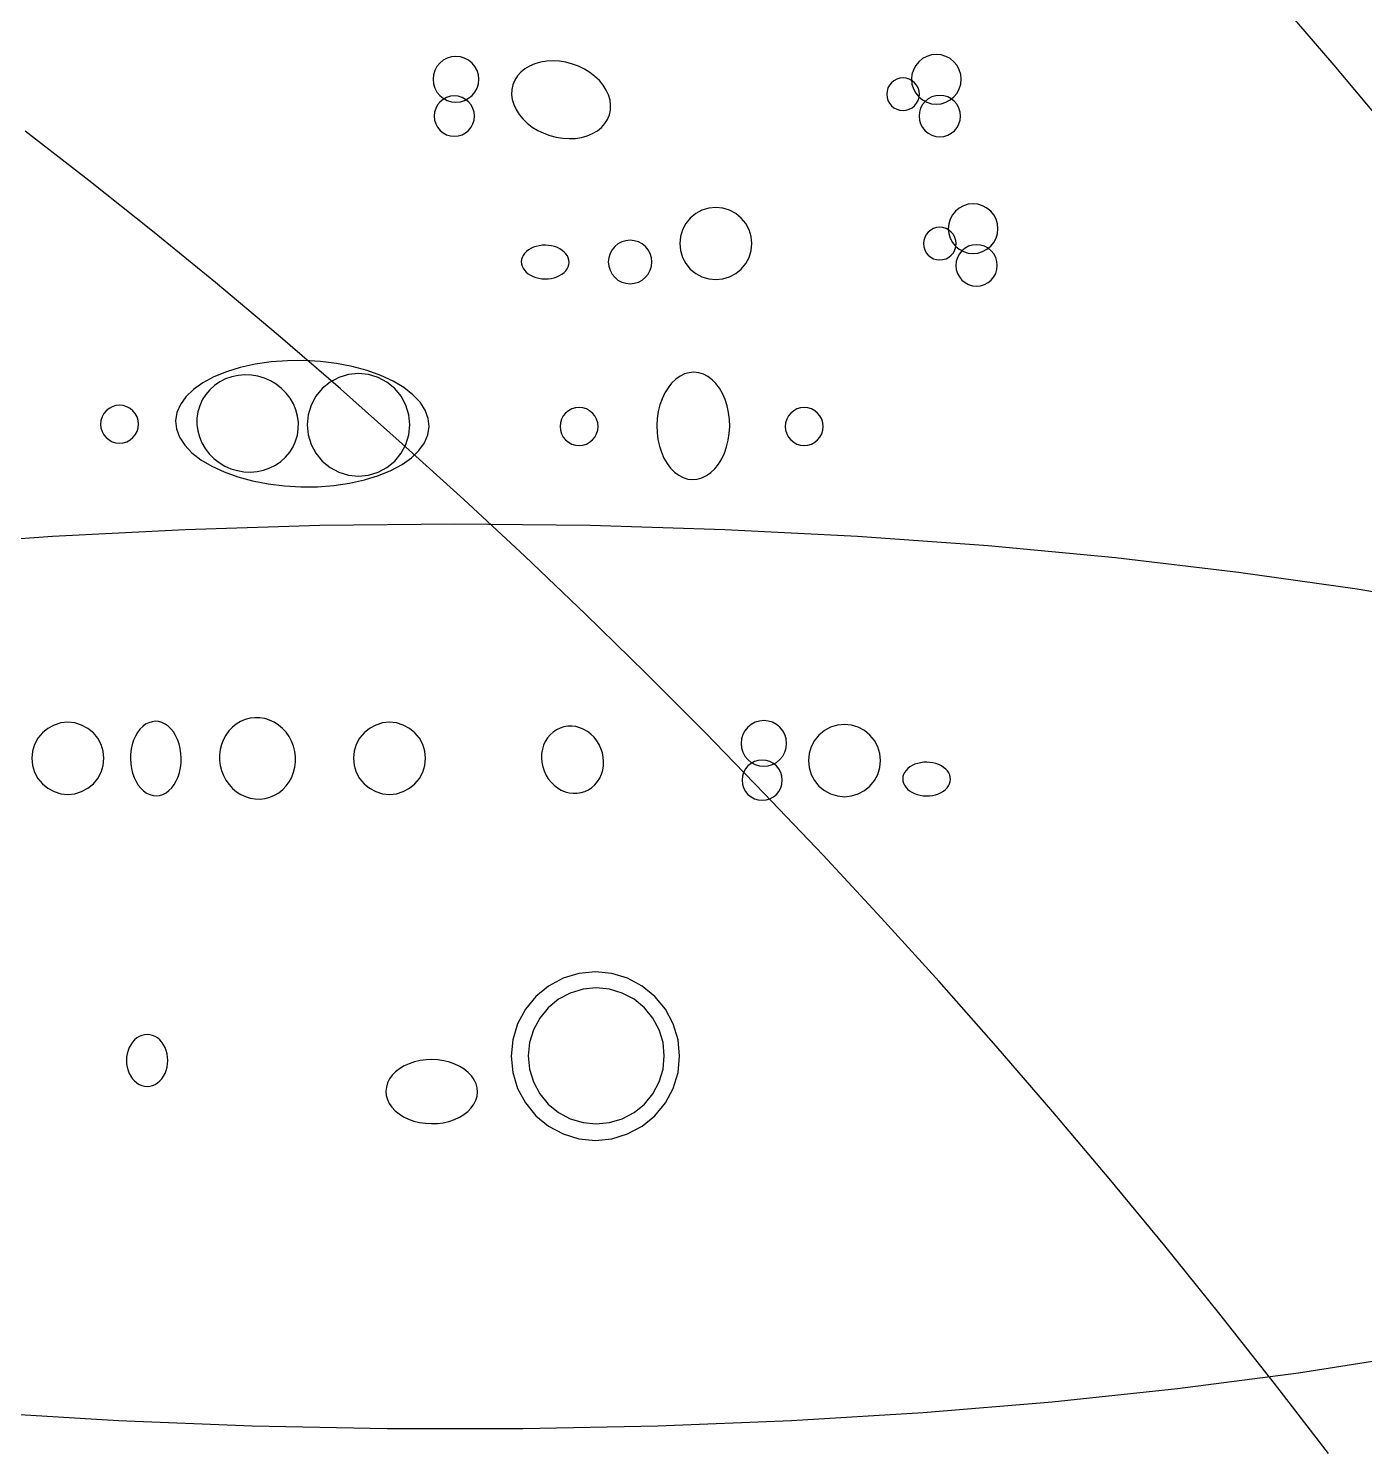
# Model space of a CAD drawing. Extents: x -1 to 217, y -22 to 302.
# Drawn here: x 149.13 to 173.75, y 238.66 to 264.84 of the extents above; entities that cross this region are included whole.
import ezdxf

# ---------------------------------------------------------------- set-up
doc = ezdxf.new("R2010")
doc.units = 0

msp = doc.modelspace()

# ---------------------------------------------------------------- linework, layer by layer
at = {"layer": 'CIRCLES'}
for p, q in [((156.713, 264.203), (156.661, 264.14)), ((156.777, 264.256), (156.713, 264.203)), ((156.85, 264.294), (156.777, 264.256)), ((156.929, 264.318), (156.85, 264.294)), ((157.011, 264.326), (156.929, 264.318)), ((157.093, 264.318), (157.011, 264.326)), ((157.171, 264.294), (157.093, 264.318)), ((157.244, 264.256), (157.171, 264.294)), ((157.308, 264.203), (157.244, 264.256)), ((157.36, 264.14), (157.308, 264.203)), ((165.538, 264.23), (165.481, 264.16)), ((165.608, 264.287), (165.538, 264.23)), ((165.687, 264.329), (165.608, 264.287)), ((165.773, 264.355), (165.687, 264.329)), ((165.862, 264.364), (165.773, 264.355)), ((165.951, 264.355), (165.862, 264.364)), ((166.037, 264.329), (165.951, 264.355)), ((166.116, 264.287), (166.037, 264.329)), ((166.186, 264.23), (166.116, 264.287)), ((166.243, 264.16), (166.186, 264.23)), ((156.598, 263.988), (156.59, 263.906)), ((156.622, 264.067), (156.598, 263.988)), ((156.661, 264.14), (156.622, 264.067)), ((157.399, 264.067), (157.36, 264.14)), ((157.423, 263.988), (157.399, 264.067)), ((157.431, 263.906), (157.423, 263.988)), ((165.189, 263.926), (165.133, 263.909)), ((165.248, 263.932), (165.189, 263.926)), ((165.307, 263.926), (165.248, 263.932)), ((165.363, 263.909), (165.307, 263.926)), ((165.413, 263.995), (165.404, 263.906)), ((165.439, 264.081), (165.413, 263.995)), ((165.481, 264.16), (165.439, 264.081)), ((166.285, 264.081), (166.243, 264.16)), ((166.311, 263.995), (166.285, 264.081)), ((166.32, 263.906), (166.311, 263.995)), ((156.59, 263.906), (156.598, 263.824)), ((156.598, 263.824), (156.622, 263.745)), ((156.622, 263.745), (156.661, 263.672)), ((156.661, 263.672), (156.713, 263.609)), ((157.308, 263.609), (157.36, 263.672)), ((157.36, 263.672), (157.399, 263.745)), ((157.399, 263.745), (157.423, 263.824)), ((157.423, 263.824), (157.431, 263.906)), ((164.953, 263.69), (164.947, 263.631)), ((164.97, 263.746), (164.953, 263.69)), ((164.998, 263.798), (164.97, 263.746)), ((165.035, 263.844), (164.998, 263.798)), ((165.081, 263.881), (165.035, 263.844)), ((165.133, 263.909), (165.081, 263.881)), ((165.415, 263.881), (165.363, 263.909)), ((165.404, 263.906), (165.413, 263.817)), ((165.413, 263.817), (165.439, 263.731)), ((165.461, 263.844), (165.415, 263.881)), ((165.439, 263.731), (165.481, 263.652)), ((165.498, 263.798), (165.461, 263.844)), ((165.526, 263.746), (165.498, 263.798)), ((165.543, 263.69), (165.526, 263.746)), ((165.549, 263.631), (165.543, 263.69)), ((166.243, 263.652), (166.285, 263.731)), ((166.285, 263.731), (166.311, 263.817)), ((166.311, 263.817), (166.32, 263.906)), ((156.672, 263.435), (156.638, 263.371)), ((156.718, 263.491), (156.672, 263.435)), ((156.713, 263.609), (156.777, 263.556)), ((156.774, 263.537), (156.718, 263.491)), ((156.838, 263.572), (156.774, 263.537)), ((156.777, 263.556), (156.85, 263.518)), ((156.908, 263.593), (156.838, 263.572)), ((156.85, 263.518), (156.929, 263.494)), ((156.98, 263.6), (156.908, 263.593)), ((156.929, 263.494), (157.011, 263.486)), ((157.053, 263.593), (156.98, 263.6)), ((157.011, 263.486), (157.093, 263.494)), ((157.122, 263.572), (157.053, 263.593)), ((157.093, 263.494), (157.171, 263.518)), ((157.187, 263.537), (157.122, 263.572)), ((157.171, 263.518), (157.244, 263.556)), ((157.243, 263.491), (157.187, 263.537)), ((157.289, 263.435), (157.243, 263.491)), ((157.244, 263.556), (157.308, 263.609)), ((157.323, 263.371), (157.289, 263.435)), ((164.947, 263.631), (164.953, 263.572)), ((164.953, 263.572), (164.97, 263.516)), ((164.97, 263.516), (164.998, 263.464)), ((164.998, 263.464), (165.035, 263.418)), ((165.035, 263.418), (165.081, 263.381)), ((165.415, 263.381), (165.461, 263.418)), ((165.461, 263.418), (165.498, 263.464)), ((165.481, 263.652), (165.538, 263.582)), ((165.498, 263.464), (165.526, 263.516)), ((165.526, 263.516), (165.543, 263.572)), ((165.538, 263.582), (165.608, 263.525)), ((165.543, 263.572), (165.549, 263.631)), ((165.608, 263.441), (165.573, 263.375)), ((165.608, 263.525), (165.687, 263.483)), ((165.656, 263.498), (165.608, 263.441)), ((165.713, 263.546), (165.656, 263.498)), ((165.687, 263.483), (165.773, 263.457)), ((165.779, 263.581), (165.713, 263.546)), ((165.773, 263.457), (165.862, 263.448)), ((165.851, 263.603), (165.779, 263.581)), ((165.925, 263.61), (165.851, 263.603)), ((165.862, 263.448), (165.951, 263.457)), ((166, 263.603), (165.925, 263.61)), ((165.951, 263.457), (166.037, 263.483)), ((166.072, 263.581), (166, 263.603)), ((166.037, 263.483), (166.116, 263.525)), ((166.138, 263.546), (166.072, 263.581)), ((166.116, 263.525), (166.186, 263.582)), ((166.195, 263.498), (166.138, 263.546)), ((166.186, 263.582), (166.243, 263.652)), ((166.243, 263.441), (166.195, 263.498)), ((166.278, 263.375), (166.243, 263.441)), ((156.617, 263.301), (156.609, 263.229)), ((156.609, 263.229), (156.617, 263.156)), ((156.638, 263.371), (156.617, 263.301)), ((156.617, 263.156), (156.638, 263.087)), ((157.344, 263.301), (157.323, 263.371)), ((157.323, 263.087), (157.344, 263.156)), ((157.352, 263.229), (157.344, 263.301)), ((157.344, 263.156), (157.352, 263.229)), ((165.081, 263.381), (165.133, 263.353)), ((165.133, 263.353), (165.189, 263.336)), ((165.189, 263.336), (165.248, 263.33)), ((165.248, 263.33), (165.307, 263.336)), ((165.307, 263.336), (165.363, 263.353)), ((165.363, 263.353), (165.415, 263.381)), ((165.551, 263.303), (165.544, 263.229)), ((165.544, 263.229), (165.551, 263.154)), ((165.573, 263.375), (165.551, 263.303)), ((165.551, 263.154), (165.573, 263.083)), ((166.3, 263.303), (166.278, 263.375)), ((166.278, 263.083), (166.3, 263.154)), ((166.307, 263.229), (166.3, 263.303)), ((166.3, 263.154), (166.307, 263.229)), ((156.638, 263.087), (156.672, 263.023)), ((156.672, 263.023), (156.718, 262.966)), ((156.718, 262.966), (156.774, 262.92)), ((156.774, 262.92), (156.838, 262.886)), ((156.838, 262.886), (156.908, 262.865)), ((157.053, 262.865), (157.122, 262.886)), ((157.122, 262.886), (157.187, 262.92)), ((157.187, 262.92), (157.243, 262.966)), ((157.243, 262.966), (157.289, 263.023)), ((157.289, 263.023), (157.323, 263.087)), ((165.573, 263.083), (165.608, 263.017)), ((165.608, 263.017), (165.656, 262.959)), ((165.656, 262.959), (165.713, 262.911)), ((165.713, 262.911), (165.779, 262.876)), ((165.779, 262.876), (165.851, 262.854)), ((166, 262.854), (166.072, 262.876)), ((166.072, 262.876), (166.138, 262.911)), ((166.138, 262.911), (166.195, 262.959)), ((166.195, 262.959), (166.243, 263.017)), ((166.243, 263.017), (166.278, 263.083)), ((156.908, 262.865), (156.98, 262.858)), ((156.98, 262.858), (157.053, 262.865)), ((165.851, 262.854), (165.925, 262.847)), ((165.925, 262.847), (166, 262.854)), ((166.364, 261.577), (166.285, 261.535)), ((166.45, 261.603), (166.364, 261.577)), ((166.539, 261.612), (166.45, 261.603)), ((166.629, 261.603), (166.539, 261.612)), ((166.715, 261.577), (166.629, 261.603)), ((166.794, 261.535), (166.715, 261.577)), ((161.328, 261.349), (161.246, 261.248)), ((161.429, 261.432), (161.328, 261.349)), ((161.544, 261.493), (161.429, 261.432)), ((161.668, 261.531), (161.544, 261.493)), ((161.798, 261.543), (161.668, 261.531)), ((161.928, 261.531), (161.798, 261.543)), ((162.052, 261.493), (161.928, 261.531)), ((162.167, 261.432), (162.052, 261.493)), ((162.268, 261.349), (162.167, 261.432)), ((162.35, 261.248), (162.268, 261.349)), ((166.116, 261.33), (166.09, 261.244)), ((166.159, 261.409), (166.116, 261.33)), ((166.216, 261.478), (166.159, 261.409)), ((166.285, 261.535), (166.216, 261.478)), ((166.863, 261.478), (166.794, 261.535)), ((166.92, 261.409), (166.863, 261.478)), ((166.962, 261.33), (166.92, 261.409)), ((166.988, 261.244), (166.962, 261.33)), ((161.184, 261.133), (161.146, 261.009)), ((161.246, 261.248), (161.184, 261.133)), ((162.412, 261.133), (162.35, 261.248)), ((162.45, 261.009), (162.412, 261.133)), ((165.675, 261.046), (165.648, 260.994)), ((165.713, 261.092), (165.675, 261.046)), ((165.758, 261.129), (165.713, 261.092)), ((165.81, 261.157), (165.758, 261.129)), ((165.867, 261.174), (165.81, 261.157)), ((165.925, 261.18), (165.867, 261.174)), ((165.984, 261.174), (165.925, 261.18)), ((166.041, 261.157), (165.984, 261.174)), ((166.093, 261.129), (166.041, 261.157)), ((166.09, 261.244), (166.081, 261.154)), ((166.081, 261.154), (166.09, 261.065)), ((166.09, 261.065), (166.116, 260.979)), ((166.138, 261.092), (166.093, 261.129)), ((166.176, 261.046), (166.138, 261.092)), ((166.203, 260.994), (166.176, 261.046)), ((166.962, 260.979), (166.988, 261.065)), ((166.997, 261.154), (166.988, 261.244)), ((166.988, 261.065), (166.997, 261.154)), ((159.935, 260.823), (159.886, 260.763)), ((159.996, 260.873), (159.935, 260.823)), ((160.065, 260.91), (159.996, 260.873)), ((160.14, 260.933), (160.065, 260.91)), ((160.218, 260.941), (160.14, 260.933)), ((160.297, 260.933), (160.218, 260.941)), ((160.372, 260.91), (160.297, 260.933)), ((160.441, 260.873), (160.372, 260.91)), ((160.501, 260.823), (160.441, 260.873)), ((160.551, 260.763), (160.501, 260.823)), ((161.146, 261.009), (161.134, 260.879)), ((161.134, 260.879), (161.146, 260.75)), ((162.462, 260.879), (162.45, 261.009)), ((162.45, 260.75), (162.462, 260.879)), ((165.63, 260.938), (165.625, 260.879)), ((165.625, 260.879), (165.63, 260.82)), ((165.648, 260.994), (165.63, 260.938)), ((165.63, 260.82), (165.648, 260.764)), ((166.116, 260.979), (166.159, 260.9)), ((166.159, 260.9), (166.216, 260.831)), ((166.221, 260.938), (166.203, 260.994)), ((166.203, 260.764), (166.221, 260.82)), ((166.216, 260.831), (166.285, 260.774)), ((166.226, 260.879), (166.221, 260.938)), ((166.221, 260.82), (166.226, 260.879)), ((166.285, 260.774), (166.364, 260.731)), ((166.391, 260.794), (166.333, 260.747)), ((166.457, 260.83), (166.391, 260.794)), ((166.528, 260.851), (166.457, 260.83)), ((166.603, 260.859), (166.528, 260.851)), ((166.677, 260.851), (166.603, 260.859)), ((166.749, 260.83), (166.677, 260.851)), ((166.715, 260.731), (166.794, 260.774)), ((166.815, 260.794), (166.749, 260.83)), ((166.794, 260.774), (166.863, 260.831)), ((166.873, 260.747), (166.815, 260.794)), ((166.863, 260.831), (166.92, 260.9)), ((166.92, 260.9), (166.962, 260.979)), ((159.826, 260.619), (159.818, 260.541)), ((159.818, 260.541), (159.826, 260.462)), ((159.849, 260.694), (159.826, 260.619)), ((159.886, 260.763), (159.849, 260.694)), ((160.588, 260.694), (160.551, 260.763)), ((160.611, 260.619), (160.588, 260.694)), ((160.619, 260.541), (160.611, 260.619)), ((160.611, 260.462), (160.619, 260.541)), ((161.146, 260.75), (161.184, 260.625)), ((161.184, 260.625), (161.246, 260.51)), ((162.35, 260.51), (162.412, 260.625)), ((162.412, 260.625), (162.45, 260.75)), ((165.648, 260.764), (165.675, 260.712)), ((165.675, 260.712), (165.713, 260.666)), ((165.713, 260.666), (165.758, 260.629)), ((165.758, 260.629), (165.81, 260.601)), ((165.81, 260.601), (165.867, 260.584)), ((165.867, 260.584), (165.925, 260.578)), ((165.925, 260.578), (165.984, 260.584)), ((165.984, 260.584), (166.041, 260.601)), ((166.041, 260.601), (166.093, 260.629)), ((166.093, 260.629), (166.138, 260.666)), ((166.138, 260.666), (166.176, 260.712)), ((166.176, 260.712), (166.203, 260.764)), ((166.229, 260.551), (166.221, 260.477)), ((166.25, 260.623), (166.229, 260.551)), ((166.286, 260.689), (166.25, 260.623)), ((166.333, 260.747), (166.286, 260.689)), ((166.364, 260.731), (166.45, 260.705)), ((166.45, 260.705), (166.539, 260.696)), ((166.539, 260.696), (166.629, 260.705)), ((166.629, 260.705), (166.715, 260.731)), ((166.92, 260.689), (166.873, 260.747)), ((166.955, 260.623), (166.92, 260.689)), ((166.977, 260.551), (166.955, 260.623)), ((166.984, 260.477), (166.977, 260.551)), ((159.826, 260.462), (159.849, 260.387)), ((159.849, 260.387), (159.886, 260.318)), ((159.886, 260.318), (159.935, 260.258)), ((159.935, 260.258), (159.996, 260.208)), ((160.441, 260.208), (160.501, 260.258)), ((160.501, 260.258), (160.551, 260.318)), ((160.551, 260.318), (160.588, 260.387)), ((160.588, 260.387), (160.611, 260.462)), ((161.246, 260.51), (161.328, 260.409)), ((161.328, 260.409), (161.429, 260.327)), ((161.429, 260.327), (161.544, 260.265)), ((161.544, 260.265), (161.668, 260.228)), ((161.928, 260.228), (162.052, 260.265)), ((162.052, 260.265), (162.167, 260.327)), ((162.167, 260.327), (162.268, 260.409)), ((162.268, 260.409), (162.35, 260.51)), ((166.221, 260.477), (166.229, 260.403)), ((166.229, 260.403), (166.25, 260.331)), ((166.25, 260.331), (166.286, 260.265)), ((166.286, 260.265), (166.333, 260.207)), ((166.873, 260.207), (166.92, 260.265)), ((166.92, 260.265), (166.955, 260.331)), ((166.955, 260.331), (166.977, 260.403)), ((166.977, 260.403), (166.984, 260.477)), ((159.996, 260.208), (160.065, 260.171)), ((160.065, 260.171), (160.14, 260.148)), ((160.14, 260.148), (160.218, 260.14)), ((160.218, 260.14), (160.297, 260.148)), ((160.297, 260.148), (160.372, 260.171)), ((160.372, 260.171), (160.441, 260.208)), ((161.668, 260.228), (161.798, 260.215)), ((161.798, 260.215), (161.928, 260.228)), ((166.333, 260.207), (166.391, 260.16)), ((166.391, 260.16), (166.457, 260.124)), ((166.457, 260.124), (166.528, 260.103)), ((166.528, 260.103), (166.603, 260.095)), ((166.603, 260.095), (166.677, 260.103)), ((166.677, 260.103), (166.749, 260.124)), ((166.749, 260.124), (166.815, 260.16)), ((166.815, 260.16), (166.873, 260.207)), ((155.031, 258.468), (154.853, 258.414)), ((155.215, 258.486), (155.031, 258.468)), ((155.4, 258.468), (155.215, 258.486)), ((155.577, 258.414), (155.4, 258.468)), ((154.547, 258.209), (154.429, 258.066)), ((154.69, 258.327), (154.547, 258.209)), ((154.853, 258.414), (154.69, 258.327)), ((155.74, 258.327), (155.577, 258.414)), ((155.884, 258.209), (155.74, 258.327)), ((156.001, 258.066), (155.884, 258.209)), ((150.744, 257.895), (150.679, 257.875)), ((150.812, 257.902), (150.744, 257.895)), ((150.881, 257.895), (150.812, 257.902)), ((150.946, 257.875), (150.881, 257.895)), ((154.342, 257.902), (154.288, 257.725)), ((154.429, 258.066), (154.342, 257.902)), ((156.088, 257.902), (156.001, 258.066)), ((156.142, 257.725), (156.088, 257.902)), ((150.49, 257.686), (150.47, 257.621)), ((150.522, 257.747), (150.49, 257.686)), ((150.565, 257.799), (150.522, 257.747)), ((150.618, 257.843), (150.565, 257.799)), ((150.679, 257.875), (150.618, 257.843)), ((151.007, 257.843), (150.946, 257.875)), ((151.06, 257.799), (151.007, 257.843)), ((151.103, 257.747), (151.06, 257.799)), ((151.135, 257.686), (151.103, 257.747)), ((151.155, 257.621), (151.135, 257.686)), ((154.288, 257.725), (154.27, 257.541)), ((156.16, 257.541), (156.142, 257.725)), ((158.956, 257.644), (158.937, 257.578)), ((158.989, 257.704), (158.956, 257.644)), ((159.032, 257.757), (158.989, 257.704)), ((159.085, 257.801), (159.032, 257.757)), ((159.145, 257.833), (159.085, 257.801)), ((159.211, 257.853), (159.145, 257.833)), ((159.279, 257.859), (159.211, 257.853)), ((159.347, 257.853), (159.279, 257.859)), ((159.413, 257.833), (159.347, 257.853)), ((159.473, 257.801), (159.413, 257.833)), ((159.526, 257.757), (159.473, 257.801)), ((159.57, 257.704), (159.526, 257.757)), ((159.602, 257.644), (159.57, 257.704)), ((159.622, 257.578), (159.602, 257.644)), ((163.105, 257.644), (163.085, 257.578)), ((163.137, 257.704), (163.105, 257.644)), ((163.181, 257.757), (163.137, 257.704)), ((163.234, 257.801), (163.181, 257.757)), ((163.294, 257.833), (163.234, 257.801)), ((163.36, 257.853), (163.294, 257.833)), ((163.428, 257.859), (163.36, 257.853)), ((163.496, 257.853), (163.428, 257.859)), ((163.562, 257.833), (163.496, 257.853)), ((163.622, 257.801), (163.562, 257.833)), ((163.675, 257.757), (163.622, 257.801)), ((163.718, 257.704), (163.675, 257.757)), ((163.751, 257.644), (163.718, 257.704)), ((163.77, 257.578), (163.751, 257.644)), ((150.47, 257.621), (150.463, 257.552)), ((150.463, 257.552), (150.47, 257.484)), ((150.47, 257.484), (150.49, 257.419)), ((150.49, 257.419), (150.522, 257.358)), ((151.103, 257.358), (151.135, 257.419)), ((151.135, 257.419), (151.155, 257.484)), ((151.162, 257.552), (151.155, 257.621)), ((151.155, 257.484), (151.162, 257.552)), ((154.27, 257.541), (154.288, 257.356)), ((156.142, 257.356), (156.16, 257.541)), ((158.937, 257.578), (158.93, 257.51)), ((158.93, 257.51), (158.937, 257.442)), ((158.937, 257.442), (158.956, 257.376)), ((158.956, 257.376), (158.989, 257.316)), ((159.57, 257.316), (159.602, 257.376)), ((159.602, 257.376), (159.622, 257.442)), ((159.628, 257.51), (159.622, 257.578)), ((159.622, 257.442), (159.628, 257.51)), ((163.085, 257.578), (163.079, 257.51)), ((163.079, 257.51), (163.085, 257.442)), ((163.085, 257.442), (163.105, 257.376)), ((163.105, 257.376), (163.137, 257.316)), ((163.718, 257.316), (163.751, 257.376)), ((163.751, 257.376), (163.77, 257.442)), ((163.777, 257.51), (163.77, 257.578)), ((163.77, 257.442), (163.777, 257.51)), ((150.522, 257.358), (150.565, 257.305)), ((150.565, 257.305), (150.618, 257.262)), ((150.618, 257.262), (150.679, 257.23)), ((150.679, 257.23), (150.744, 257.21)), ((150.744, 257.21), (150.812, 257.203)), ((150.812, 257.203), (150.881, 257.21)), ((150.881, 257.21), (150.946, 257.23)), ((150.946, 257.23), (151.007, 257.262)), ((151.007, 257.262), (151.06, 257.305)), ((151.06, 257.305), (151.103, 257.358)), ((154.288, 257.356), (154.342, 257.179)), ((154.342, 257.179), (154.429, 257.016)), ((156.001, 257.016), (156.088, 257.179)), ((156.088, 257.179), (156.142, 257.356)), ((158.989, 257.316), (159.032, 257.263)), ((159.032, 257.263), (159.085, 257.22)), ((159.085, 257.22), (159.145, 257.187)), ((159.145, 257.187), (159.211, 257.168)), ((159.211, 257.168), (159.279, 257.161)), ((159.279, 257.161), (159.347, 257.168)), ((159.347, 257.168), (159.413, 257.187)), ((159.413, 257.187), (159.473, 257.22)), ((159.473, 257.22), (159.526, 257.263)), ((159.526, 257.263), (159.57, 257.316)), ((163.137, 257.316), (163.181, 257.263)), ((163.181, 257.263), (163.234, 257.22)), ((163.234, 257.22), (163.294, 257.187)), ((163.294, 257.187), (163.36, 257.168)), ((163.36, 257.168), (163.428, 257.161)), ((163.428, 257.161), (163.496, 257.168)), ((163.496, 257.168), (163.562, 257.187)), ((163.562, 257.187), (163.622, 257.22)), ((163.622, 257.22), (163.675, 257.263)), ((163.675, 257.263), (163.718, 257.316)), ((154.429, 257.016), (154.547, 256.872)), ((154.547, 256.872), (154.69, 256.755)), ((155.74, 256.755), (155.884, 256.872)), ((155.884, 256.872), (156.001, 257.016)), ((154.69, 256.755), (154.853, 256.667)), ((154.853, 256.667), (155.031, 256.614)), ((155.031, 256.614), (155.215, 256.596)), ((155.215, 256.596), (155.4, 256.614)), ((155.4, 256.614), (155.577, 256.667)), ((155.577, 256.667), (155.74, 256.755)), ((149.491, 251.949), (149.39, 251.866)), ((149.606, 252.01), (149.491, 251.949)), ((149.73, 252.048), (149.606, 252.01)), ((149.86, 252.061), (149.73, 252.048)), ((149.99, 252.048), (149.86, 252.061)), ((150.114, 252.01), (149.99, 252.048)), ((150.229, 251.949), (150.114, 252.01)), ((150.33, 251.866), (150.229, 251.949)), ((155.418, 251.949), (155.317, 251.866)), ((155.532, 252.01), (155.418, 251.949)), ((155.657, 252.048), (155.532, 252.01)), ((155.787, 252.061), (155.657, 252.048)), ((155.916, 252.048), (155.787, 252.061)), ((156.041, 252.01), (155.916, 252.048)), ((156.156, 251.949), (156.041, 252.01)), ((156.256, 251.866), (156.156, 251.949)), ((162.334, 251.905), (162.295, 251.833)), ((162.386, 251.969), (162.334, 251.905)), ((162.45, 252.021), (162.386, 251.969)), ((162.522, 252.06), (162.45, 252.021)), ((162.601, 252.084), (162.522, 252.06)), ((162.683, 252.092), (162.601, 252.084)), ((162.765, 252.084), (162.683, 252.092)), ((162.844, 252.06), (162.765, 252.084)), ((162.917, 252.021), (162.844, 252.06)), ((162.981, 251.969), (162.917, 252.021)), ((163.033, 251.905), (162.981, 251.969)), ((163.072, 251.833), (163.033, 251.905)), ((163.8, 251.907), (163.699, 251.824)), ((163.914, 251.968), (163.8, 251.907)), ((164.039, 252.006), (163.914, 251.968)), ((164.169, 252.018), (164.039, 252.006)), ((164.298, 252.006), (164.169, 252.018)), ((164.423, 251.968), (164.298, 252.006)), ((164.538, 251.907), (164.423, 251.968)), ((164.638, 251.824), (164.538, 251.907)), ((149.246, 251.651), (149.208, 251.526)), ((149.308, 251.766), (149.246, 251.651)), ((149.39, 251.866), (149.308, 251.766)), ((150.412, 251.766), (150.33, 251.866)), ((150.474, 251.651), (150.412, 251.766)), ((150.512, 251.526), (150.474, 251.651)), ((155.173, 251.651), (155.135, 251.526)), ((155.234, 251.766), (155.173, 251.651)), ((155.317, 251.866), (155.234, 251.766)), ((156.339, 251.766), (156.256, 251.866)), ((156.4, 251.651), (156.339, 251.766)), ((156.438, 251.526), (156.4, 251.651)), ((162.271, 251.754), (162.263, 251.672)), ((162.263, 251.672), (162.271, 251.59)), ((162.295, 251.833), (162.271, 251.754)), ((163.096, 251.754), (163.072, 251.833)), ((163.104, 251.672), (163.096, 251.754)), ((163.096, 251.59), (163.104, 251.672)), ((163.616, 251.723), (163.555, 251.608)), ((163.699, 251.824), (163.616, 251.723)), ((164.721, 251.723), (164.638, 251.824)), ((164.782, 251.608), (164.721, 251.723)), ((149.208, 251.526), (149.196, 251.397)), ((149.196, 251.397), (149.208, 251.267)), ((150.524, 251.397), (150.512, 251.526)), ((150.512, 251.267), (150.524, 251.397)), ((155.135, 251.526), (155.122, 251.397)), ((155.122, 251.397), (155.135, 251.267)), ((156.451, 251.397), (156.438, 251.526)), ((156.438, 251.267), (156.451, 251.397)), ((162.271, 251.59), (162.295, 251.511)), ((162.295, 251.511), (162.334, 251.438)), ((162.334, 251.438), (162.386, 251.374)), ((162.386, 251.374), (162.45, 251.322)), ((162.581, 251.358), (162.511, 251.337)), ((162.653, 251.365), (162.581, 251.358)), ((162.726, 251.358), (162.653, 251.365)), ((162.795, 251.337), (162.726, 251.358)), ((162.917, 251.322), (162.981, 251.374)), ((162.981, 251.374), (163.033, 251.438)), ((163.033, 251.438), (163.072, 251.511)), ((163.072, 251.511), (163.096, 251.59)), ((163.517, 251.484), (163.504, 251.354)), ((163.504, 251.354), (163.517, 251.225)), ((163.555, 251.608), (163.517, 251.484)), ((164.82, 251.484), (164.782, 251.608)), ((164.833, 251.354), (164.82, 251.484)), ((164.82, 251.225), (164.833, 251.354)), ((149.208, 251.267), (149.246, 251.142)), ((149.246, 251.142), (149.308, 251.027)), ((150.412, 251.027), (150.474, 251.142)), ((150.474, 251.142), (150.512, 251.267)), ((155.135, 251.267), (155.173, 251.142)), ((155.173, 251.142), (155.234, 251.027)), ((156.339, 251.027), (156.4, 251.142)), ((156.4, 251.142), (156.438, 251.267)), ((162.31, 251.136), (162.289, 251.067)), ((162.345, 251.2), (162.31, 251.136)), ((162.391, 251.257), (162.345, 251.2)), ((162.447, 251.303), (162.391, 251.257)), ((162.511, 251.337), (162.447, 251.303)), ((162.45, 251.322), (162.522, 251.283)), ((162.522, 251.283), (162.601, 251.259)), ((162.601, 251.259), (162.683, 251.251)), ((162.683, 251.251), (162.765, 251.259)), ((162.765, 251.259), (162.844, 251.283)), ((162.859, 251.303), (162.795, 251.337)), ((162.844, 251.283), (162.917, 251.322)), ((162.916, 251.257), (162.859, 251.303)), ((162.962, 251.2), (162.916, 251.257)), ((162.996, 251.136), (162.962, 251.2)), ((163.017, 251.067), (162.996, 251.136)), ((163.517, 251.225), (163.555, 251.1)), ((163.555, 251.1), (163.616, 250.985)), ((164.721, 250.985), (164.782, 251.1)), ((164.782, 251.1), (164.82, 251.225)), ((149.308, 251.027), (149.39, 250.927)), ((149.39, 250.927), (149.491, 250.844)), ((149.491, 250.844), (149.606, 250.783)), ((150.114, 250.783), (150.229, 250.844)), ((150.229, 250.844), (150.33, 250.927)), ((150.33, 250.927), (150.412, 251.027)), ((155.234, 251.027), (155.317, 250.927)), ((155.317, 250.927), (155.418, 250.844)), ((155.418, 250.844), (155.532, 250.783)), ((156.041, 250.783), (156.156, 250.844)), ((156.156, 250.844), (156.256, 250.927)), ((156.256, 250.927), (156.339, 251.027)), ((162.289, 251.067), (162.282, 250.994)), ((162.282, 250.994), (162.289, 250.922)), ((162.289, 250.922), (162.31, 250.852)), ((162.31, 250.852), (162.345, 250.788)), ((162.962, 250.788), (162.996, 250.852)), ((162.996, 250.852), (163.017, 250.922)), ((163.024, 250.994), (163.017, 251.067)), ((163.017, 250.922), (163.024, 250.994)), ((163.616, 250.985), (163.699, 250.884)), ((163.699, 250.884), (163.8, 250.802)), ((164.538, 250.802), (164.638, 250.884)), ((164.638, 250.884), (164.721, 250.985)), ((149.606, 250.783), (149.73, 250.745)), ((149.73, 250.745), (149.86, 250.732)), ((149.86, 250.732), (149.99, 250.745)), ((149.99, 250.745), (150.114, 250.783)), ((155.532, 250.783), (155.657, 250.745)), ((155.657, 250.745), (155.787, 250.732)), ((155.787, 250.732), (155.916, 250.745)), ((155.916, 250.745), (156.041, 250.783)), ((162.345, 250.788), (162.391, 250.732)), ((162.391, 250.732), (162.447, 250.686)), ((162.447, 250.686), (162.511, 250.651)), ((162.511, 250.651), (162.581, 250.63)), ((162.581, 250.63), (162.653, 250.623)), ((162.653, 250.623), (162.726, 250.63)), ((162.726, 250.63), (162.795, 250.651)), ((162.795, 250.651), (162.859, 250.686)), ((162.859, 250.686), (162.916, 250.732)), ((162.916, 250.732), (162.962, 250.788)), ((163.8, 250.802), (163.914, 250.74)), ((163.914, 250.74), (164.039, 250.703)), ((164.039, 250.703), (164.169, 250.69)), ((164.169, 250.69), (164.298, 250.703)), ((164.298, 250.703), (164.423, 250.74)), ((164.423, 250.74), (164.538, 250.802)), ((159.277, 247.432), (158.986, 247.344)), ((159.579, 247.462), (159.277, 247.432)), ((159.882, 247.432), (159.579, 247.462)), ((160.173, 247.344), (159.882, 247.432)), ((158.717, 247.201), (158.482, 247.008)), ((158.986, 247.344), (158.717, 247.201)), ((159.597, 247.168), (159.352, 247.144)), ((159.841, 247.144), (159.597, 247.168)), ((160.442, 247.201), (160.173, 247.344)), ((160.677, 247.008), (160.442, 247.201)), ((158.482, 247.008), (158.289, 246.773)), ((158.9, 246.957), (158.71, 246.801)), ((159.117, 247.073), (158.9, 246.957)), ((159.352, 247.144), (159.117, 247.073)), ((160.076, 247.073), (159.841, 247.144)), ((160.293, 246.957), (160.076, 247.073)), ((160.483, 246.801), (160.293, 246.957)), ((160.87, 246.773), (160.677, 247.008)), ((158.289, 246.773), (158.146, 246.504)), ((158.71, 246.801), (158.554, 246.611)), ((160.639, 246.611), (160.483, 246.801)), ((161.013, 246.504), (160.87, 246.773)), ((158.146, 246.504), (158.057, 246.213)), ((158.438, 246.394), (158.367, 246.159)), ((158.554, 246.611), (158.438, 246.394)), ((160.755, 246.394), (160.639, 246.611)), ((160.826, 246.159), (160.755, 246.394)), ((161.102, 246.213), (161.013, 246.504)), ((158.057, 246.213), (158.028, 245.91)), ((158.367, 246.159), (158.343, 245.914)), ((160.85, 245.914), (160.826, 246.159)), ((161.131, 245.91), (161.102, 246.213)), ((158.028, 245.91), (158.057, 245.608)), ((158.343, 245.914), (158.367, 245.67)), ((160.826, 245.67), (160.85, 245.914)), ((161.102, 245.608), (161.131, 245.91)), ((158.057, 245.608), (158.146, 245.316)), ((158.367, 245.67), (158.438, 245.435)), ((160.755, 245.435), (160.826, 245.67)), ((161.013, 245.316), (161.102, 245.608)), ((158.438, 245.435), (158.554, 245.218)), ((160.639, 245.218), (160.755, 245.435)), ((158.146, 245.316), (158.289, 245.048)), ((158.554, 245.218), (158.71, 245.028)), ((160.483, 245.028), (160.639, 245.218)), ((160.87, 245.048), (161.013, 245.316)), ((158.289, 245.048), (158.482, 244.813)), ((158.482, 244.813), (158.717, 244.62)), ((158.71, 245.028), (158.9, 244.872)), ((158.9, 244.872), (159.117, 244.756)), ((160.076, 244.756), (160.293, 244.872)), ((160.293, 244.872), (160.483, 245.028)), ((160.442, 244.62), (160.677, 244.813)), ((160.677, 244.813), (160.87, 245.048)), ((158.717, 244.62), (158.986, 244.476)), ((159.117, 244.756), (159.352, 244.685)), ((159.352, 244.685), (159.597, 244.661)), ((159.597, 244.661), (159.841, 244.685)), ((159.841, 244.685), (160.076, 244.756)), ((160.173, 244.476), (160.442, 244.62)), ((158.986, 244.476), (159.277, 244.388)), ((159.277, 244.388), (159.579, 244.358)), ((159.579, 244.358), (159.882, 244.388)), ((159.882, 244.388), (160.173, 244.476))]:
    msp.add_line(p, q, dxfattribs=at)
at = {"layer": 'ELLIPSES'}
for p, q in [((173.189, 264.167), (172.197, 265.323)), ((158.465, 264.192), (158.368, 264.151)), ((158.571, 264.221), (158.465, 264.192)), ((158.682, 264.239), (158.571, 264.221)), ((158.799, 264.244), (158.682, 264.239)), ((158.918, 264.238), (158.799, 264.244)), ((159.037, 264.219), (158.918, 264.238)), ((159.155, 264.188), (159.037, 264.219)), ((159.269, 264.146), (159.155, 264.188)), ((158.143, 263.969), (158.093, 263.891)), ((158.206, 264.038), (158.143, 263.969)), ((158.281, 264.1), (158.206, 264.038)), ((158.368, 264.151), (158.281, 264.1)), ((159.378, 264.093), (159.269, 264.146)), ((159.48, 264.031), (159.378, 264.093)), ((159.572, 263.96), (159.48, 264.031)), ((159.654, 263.882), (159.572, 263.96)), ((174.172, 262.993), (173.189, 264.167)), ((158.039, 263.719), (158.036, 263.627)), ((158.059, 263.807), (158.039, 263.719)), ((158.093, 263.891), (158.059, 263.807)), ((159.723, 263.798), (159.654, 263.882)), ((159.78, 263.709), (159.723, 263.798)), ((159.822, 263.617), (159.78, 263.709)), ((158.036, 263.627), (158.047, 263.534)), ((158.047, 263.534), (158.075, 263.44)), ((158.075, 263.44), (158.117, 263.348)), ((159.849, 263.524), (159.822, 263.617)), ((159.861, 263.43), (159.849, 263.524)), ((159.857, 263.338), (159.861, 263.43)), ((158.117, 263.348), (158.173, 263.26)), ((158.173, 263.26), (158.243, 263.175)), ((158.243, 263.175), (158.325, 263.097)), ((159.754, 263.089), (159.803, 263.166)), ((159.803, 263.166), (159.838, 263.25)), ((159.838, 263.25), (159.857, 263.338)), ((150.247, 262.042), (149.071, 262.953)), ((158.325, 263.097), (158.417, 263.026)), ((158.417, 263.026), (158.519, 262.964)), ((158.519, 262.964), (158.627, 262.911)), ((158.627, 262.911), (158.742, 262.869)), ((158.742, 262.869), (158.86, 262.839)), ((159.431, 262.865), (159.528, 262.906)), ((159.528, 262.906), (159.616, 262.958)), ((159.616, 262.958), (159.691, 263.019)), ((159.691, 263.019), (159.754, 263.089)), ((158.86, 262.839), (158.979, 262.82)), ((158.979, 262.82), (159.098, 262.813)), ((159.098, 262.813), (159.214, 262.818)), ((159.214, 262.818), (159.326, 262.836)), ((159.326, 262.836), (159.431, 262.865)), ((151.417, 261.111), (150.247, 262.042)), ((152.579, 260.16), (151.417, 261.111)), ((158.39, 260.789), (158.347, 260.762)), ((158.439, 260.811), (158.39, 260.789)), ((158.49, 260.828), (158.439, 260.811)), ((158.545, 260.84), (158.49, 260.828)), ((158.602, 260.848), (158.545, 260.84)), ((158.659, 260.85), (158.602, 260.848)), ((158.716, 260.846), (158.659, 260.85)), ((158.773, 260.838), (158.716, 260.846)), ((158.827, 260.824), (158.773, 260.838)), ((158.879, 260.805), (158.827, 260.824)), ((158.926, 260.782), (158.879, 260.805)), ((158.969, 260.755), (158.926, 260.782)), ((158.22, 260.585), (158.215, 260.545)), ((158.215, 260.545), (158.219, 260.504)), ((158.231, 260.625), (158.22, 260.585)), ((158.25, 260.663), (158.231, 260.625)), ((158.276, 260.699), (158.25, 260.663)), ((158.308, 260.732), (158.276, 260.699)), ((158.347, 260.762), (158.308, 260.732)), ((159.007, 260.724), (158.969, 260.755)), ((159.038, 260.69), (159.007, 260.724)), ((159.063, 260.653), (159.038, 260.69)), ((159.081, 260.615), (159.063, 260.653)), ((159.092, 260.575), (159.081, 260.615)), ((159.091, 260.494), (159.095, 260.534)), ((159.095, 260.534), (159.092, 260.575)), ((158.219, 260.504), (158.229, 260.464)), ((158.229, 260.464), (158.247, 260.426)), ((158.247, 260.426), (158.272, 260.389)), ((158.272, 260.389), (158.304, 260.355)), ((158.304, 260.355), (158.342, 260.324)), ((158.342, 260.324), (158.385, 260.296)), ((158.385, 260.296), (158.432, 260.273)), ((158.432, 260.273), (158.484, 260.255)), ((158.484, 260.255), (158.538, 260.241)), ((158.766, 260.238), (158.82, 260.251)), ((158.82, 260.251), (158.872, 260.268)), ((158.872, 260.268), (158.92, 260.29)), ((158.92, 260.29), (158.964, 260.316)), ((158.964, 260.316), (159.002, 260.346)), ((159.002, 260.346), (159.035, 260.38)), ((159.035, 260.38), (159.06, 260.416)), ((159.06, 260.416), (159.079, 260.454)), ((159.079, 260.454), (159.091, 260.494)), ((153.734, 259.191), (152.579, 260.16)), ((158.538, 260.241), (158.594, 260.233)), ((158.594, 260.233), (158.652, 260.229)), ((158.652, 260.229), (158.709, 260.231)), ((158.709, 260.231), (158.766, 260.238)), ((154.882, 258.202), (153.734, 259.191)), ((153.603, 258.7), (153.313, 258.658)), ((153.904, 258.722), (153.603, 258.7)), ((154.209, 258.725), (153.904, 258.722)), ((154.513, 258.708), (154.209, 258.725)), ((154.812, 258.671), (154.513, 258.708)), ((152.549, 258.423), (152.345, 258.313)), ((152.781, 258.518), (152.549, 258.423)), ((152.879, 258.427), (152.765, 258.387)), ((153.037, 258.597), (152.781, 258.518)), ((152.997, 258.452), (152.879, 258.427)), ((153.119, 258.462), (152.997, 258.452)), ((153.313, 258.658), (153.037, 258.597)), ((153.241, 258.457), (153.119, 258.462)), ((153.363, 258.436), (153.241, 258.457)), ((153.48, 258.401), (153.363, 258.436)), ((155.1, 258.616), (154.812, 258.671)), ((155.373, 258.542), (155.1, 258.616)), ((155.625, 258.451), (155.373, 258.542)), ((155.852, 258.346), (155.625, 258.451)), ((161.139, 258.436), (161.059, 258.38)), ((161.222, 258.477), (161.139, 258.436)), ((161.309, 258.501), (161.222, 258.477)), ((161.396, 258.508), (161.309, 258.501)), ((161.484, 258.499), (161.396, 258.508)), ((161.57, 258.472), (161.484, 258.499)), ((161.652, 258.43), (161.57, 258.472)), ((161.73, 258.371), (161.652, 258.43)), ((152.173, 258.191), (152.034, 258.058)), ((152.345, 258.313), (152.173, 258.191)), ((152.474, 258.187), (152.399, 258.097)), ((152.561, 258.266), (152.474, 258.187)), ((152.659, 258.333), (152.561, 258.266)), ((152.765, 258.387), (152.659, 258.333)), ((153.593, 258.351), (153.48, 258.401)), ((153.699, 258.288), (153.593, 258.351)), ((153.795, 258.212), (153.699, 258.288)), ((153.881, 258.126), (153.795, 258.212)), ((156.022, 257.193), (154.882, 258.202)), ((156.051, 258.226), (155.852, 258.346)), ((156.217, 258.096), (156.051, 258.226)), ((160.918, 258.225), (160.859, 258.129)), ((160.985, 258.309), (160.918, 258.225)), ((161.059, 258.38), (160.985, 258.309)), ((161.802, 258.299), (161.73, 258.371)), ((161.867, 258.213), (161.802, 258.299)), ((161.924, 258.115), (161.867, 258.213)), ((151.933, 257.916), (151.87, 257.768)), ((152.034, 258.058), (151.933, 257.916)), ((152.337, 257.999), (152.289, 257.893)), ((152.399, 258.097), (152.337, 257.999)), ((153.955, 258.03), (153.881, 258.126)), ((154.015, 257.926), (153.955, 258.03)), ((154.061, 257.816), (154.015, 257.926)), ((156.349, 257.956), (156.217, 258.096)), ((156.444, 257.81), (156.349, 257.956)), ((160.768, 257.907), (160.739, 257.785)), ((160.809, 258.022), (160.768, 257.907)), ((160.859, 258.129), (160.809, 258.022)), ((161.971, 258.007), (161.924, 258.115)), ((162.008, 257.89), (161.971, 258.007)), ((151.87, 257.768), (151.846, 257.616)), ((152.239, 257.666), (152.238, 257.549)), ((152.256, 257.781), (152.239, 257.666)), ((152.289, 257.893), (152.256, 257.781)), ((154.092, 257.701), (154.061, 257.816)), ((154.107, 257.584), (154.092, 257.701)), ((156.5, 257.659), (156.444, 257.81)), ((156.516, 257.507), (156.5, 257.659)), ((160.72, 257.658), (160.712, 257.529)), ((160.739, 257.785), (160.72, 257.658)), ((162.035, 257.767), (162.008, 257.89)), ((162.05, 257.64), (162.035, 257.767)), ((162.054, 257.511), (162.05, 257.64)), ((151.846, 257.616), (151.863, 257.464)), ((151.863, 257.464), (151.919, 257.313)), ((152.238, 257.549), (152.253, 257.432)), ((152.253, 257.432), (152.284, 257.317)), ((154.089, 257.352), (154.106, 257.467)), ((154.106, 257.467), (154.107, 257.584)), ((156.493, 257.355), (156.516, 257.507)), ((160.712, 257.529), (160.716, 257.4)), ((160.716, 257.4), (160.732, 257.273)), ((162.028, 257.256), (162.047, 257.383)), ((162.047, 257.383), (162.054, 257.511)), ((151.919, 257.313), (152.014, 257.167)), ((152.014, 257.167), (152.145, 257.027)), ((152.284, 257.317), (152.33, 257.207)), ((152.33, 257.207), (152.391, 257.103)), ((153.947, 257.036), (154.009, 257.134)), ((154.009, 257.134), (154.056, 257.24)), ((154.056, 257.24), (154.089, 257.352)), ((157.154, 256.166), (156.022, 257.193)), ((156.328, 257.066), (156.43, 257.207)), ((156.43, 257.207), (156.493, 257.355)), ((160.732, 257.273), (160.759, 257.15)), ((160.759, 257.15), (160.796, 257.034)), ((161.958, 257.019), (161.998, 257.134)), ((161.998, 257.134), (162.028, 257.256)), ((152.145, 257.027), (152.312, 256.897)), ((152.312, 256.897), (152.511, 256.777)), ((152.391, 257.103), (152.464, 257.007)), ((152.464, 257.007), (152.55, 256.921)), ((152.55, 256.921), (152.647, 256.845)), ((153.686, 256.8), (153.784, 256.867)), ((153.784, 256.867), (153.871, 256.946)), ((153.871, 256.946), (153.947, 257.036)), ((156.017, 256.81), (156.19, 256.932)), ((156.19, 256.932), (156.328, 257.066)), ((160.796, 257.034), (160.843, 256.926)), ((160.843, 256.926), (160.9, 256.828)), ((161.849, 256.815), (161.908, 256.912)), ((161.908, 256.912), (161.958, 257.019)), ((152.511, 256.777), (152.738, 256.672)), ((152.647, 256.845), (152.752, 256.782)), ((152.738, 256.672), (152.99, 256.581)), ((152.752, 256.782), (152.865, 256.732)), ((152.865, 256.732), (152.983, 256.697)), ((152.983, 256.697), (153.104, 256.676)), ((153.104, 256.676), (153.226, 256.671)), ((153.226, 256.671), (153.348, 256.681)), ((153.348, 256.681), (153.466, 256.706)), ((153.466, 256.706), (153.58, 256.746)), ((153.58, 256.746), (153.686, 256.8)), ((155.325, 256.526), (155.581, 256.605)), ((155.581, 256.605), (155.813, 256.7)), ((155.813, 256.7), (156.017, 256.81)), ((160.9, 256.828), (160.965, 256.742)), ((160.965, 256.742), (161.037, 256.669)), ((161.037, 256.669), (161.115, 256.611)), ((161.115, 256.611), (161.197, 256.568)), ((161.544, 256.564), (161.628, 256.604)), ((161.628, 256.604), (161.708, 256.66)), ((161.708, 256.66), (161.782, 256.731)), ((161.782, 256.731), (161.849, 256.815)), ((152.99, 256.581), (153.262, 256.507)), ((153.262, 256.507), (153.551, 256.452)), ((153.551, 256.452), (153.849, 256.415)), ((153.849, 256.415), (154.154, 256.398)), ((154.154, 256.398), (154.459, 256.401)), ((154.459, 256.401), (154.759, 256.423)), ((154.759, 256.423), (155.05, 256.465)), ((155.05, 256.465), (155.325, 256.526)), ((161.197, 256.568), (161.283, 256.542)), ((161.283, 256.542), (161.37, 256.532)), ((161.37, 256.532), (161.458, 256.54)), ((161.458, 256.54), (161.544, 256.564)), ((158.279, 255.12), (157.154, 256.166)), ((152.022, 255.609), (149.574, 255.484)), ((154.5, 255.684), (152.022, 255.609)), ((156.993, 255.709), (154.5, 255.684)), ((159.486, 255.684), (156.993, 255.709)), ((161.964, 255.609), (159.486, 255.684)), ((164.412, 255.484), (161.964, 255.609)), ((149.574, 255.484), (147.17, 255.311)), ((166.816, 255.311), (164.412, 255.484)), ((169.16, 255.09), (166.816, 255.311)), ((159.395, 254.055), (158.279, 255.12)), ((171.432, 254.822), (169.16, 255.09)), ((173.616, 254.51), (171.432, 254.822)), ((175.701, 254.155), (173.616, 254.51)), ((160.502, 252.972), (159.395, 254.055)), ((161.602, 251.87), (160.502, 252.972)), ((153.216, 252.134), (153.127, 252.111)), ((153.307, 252.145), (153.216, 252.134)), ((153.398, 252.143), (153.307, 252.145)), ((153.489, 252.128), (153.398, 252.143)), ((151.144, 251.873), (151.104, 251.805)), ((151.189, 251.932), (151.144, 251.873)), ((151.239, 251.983), (151.189, 251.932)), ((151.293, 252.023), (151.239, 251.983)), ((151.351, 252.053), (151.293, 252.023)), ((151.411, 252.071), (151.351, 252.053)), ((151.471, 252.078), (151.411, 252.071)), ((151.532, 252.073), (151.471, 252.078)), ((151.593, 252.056), (151.532, 252.073)), ((151.651, 252.028), (151.593, 252.056)), ((151.706, 251.99), (151.651, 252.028)), ((151.758, 251.94), (151.706, 251.99)), ((151.805, 251.882), (151.758, 251.94)), ((151.846, 251.815), (151.805, 251.882)), ((152.826, 251.903), (152.77, 251.826)), ((152.891, 251.97), (152.826, 251.903)), ((152.963, 252.028), (152.891, 251.97)), ((153.042, 252.075), (152.963, 252.028)), ((153.127, 252.111), (153.042, 252.075)), ((153.578, 252.1), (153.489, 252.128)), ((153.663, 252.061), (153.578, 252.1)), ((153.743, 252.01), (153.663, 252.061)), ((153.816, 251.948), (153.743, 252.01)), ((153.881, 251.877), (153.816, 251.948)), ((153.937, 251.798), (153.881, 251.877)), ((158.801, 251.881), (158.745, 251.831)), ((158.862, 251.923), (158.801, 251.881)), ((158.929, 251.955), (158.862, 251.923)), ((158.999, 251.977), (158.929, 251.955)), ((159.072, 251.988), (158.999, 251.977)), ((159.147, 251.989), (159.072, 251.988)), ((159.221, 251.98), (159.147, 251.989)), ((159.295, 251.96), (159.221, 251.98)), ((159.367, 251.93), (159.295, 251.96)), ((159.434, 251.89), (159.367, 251.93)), ((159.497, 251.842), (159.434, 251.89)), ((151.046, 251.649), (151.027, 251.564)), ((151.072, 251.73), (151.046, 251.649)), ((151.104, 251.805), (151.072, 251.73)), ((151.881, 251.741), (151.846, 251.815)), ((151.909, 251.661), (151.881, 251.741)), ((151.93, 251.576), (151.909, 251.661)), ((152.69, 251.652), (152.666, 251.558)), ((152.725, 251.742), (152.69, 251.652)), ((152.77, 251.826), (152.725, 251.742)), ((153.983, 251.712), (153.937, 251.798)), ((154.019, 251.621), (153.983, 251.712)), ((154.043, 251.525), (154.019, 251.621)), ((158.625, 251.638), (158.603, 251.563)), ((158.657, 251.708), (158.625, 251.638)), ((158.697, 251.773), (158.657, 251.708)), ((158.745, 251.831), (158.697, 251.773)), ((159.555, 251.785), (159.497, 251.842)), ((159.605, 251.721), (159.555, 251.785)), ((159.648, 251.652), (159.605, 251.721)), ((159.683, 251.577), (159.648, 251.652)), ((162.692, 250.75), (161.602, 251.87)), ((151.017, 251.475), (151.014, 251.386)), ((151.014, 251.386), (151.019, 251.296)), ((151.027, 251.564), (151.017, 251.475)), ((151.943, 251.488), (151.93, 251.576)), ((151.948, 251.399), (151.943, 251.488)), ((151.945, 251.309), (151.948, 251.399)), ((152.666, 251.558), (152.655, 251.461)), ((152.655, 251.461), (152.655, 251.363)), ((152.655, 251.363), (152.667, 251.266)), ((154.055, 251.428), (154.043, 251.525)), ((154.055, 251.33), (154.055, 251.428)), ((158.589, 251.484), (158.586, 251.404)), ((158.586, 251.404), (158.592, 251.323)), ((158.603, 251.563), (158.589, 251.484)), ((159.708, 251.499), (159.683, 251.577)), ((159.724, 251.419), (159.708, 251.499)), ((159.731, 251.338), (159.724, 251.419)), ((151.019, 251.296), (151.032, 251.209)), ((151.032, 251.209), (151.053, 251.124)), ((151.053, 251.124), (151.081, 251.044)), ((151.89, 251.055), (151.916, 251.136)), ((151.916, 251.136), (151.935, 251.221)), ((151.935, 251.221), (151.945, 251.309)), ((152.667, 251.266), (152.692, 251.17)), ((152.692, 251.17), (152.727, 251.079)), ((153.986, 251.049), (154.02, 251.139)), ((154.02, 251.139), (154.044, 251.233)), ((154.044, 251.233), (154.055, 251.33)), ((158.592, 251.323), (158.609, 251.242)), ((158.609, 251.242), (158.634, 251.165)), ((158.634, 251.165), (158.669, 251.09)), ((158.669, 251.09), (158.711, 251.02)), ((159.66, 251.034), (159.691, 251.104)), ((159.691, 251.104), (159.714, 251.179)), ((159.714, 251.179), (159.727, 251.258)), ((159.727, 251.258), (159.731, 251.338)), ((165.259, 251.1), (165.247, 251.06)), ((165.278, 251.138), (165.259, 251.1)), ((165.303, 251.174), (165.278, 251.138)), ((165.336, 251.207), (165.303, 251.174)), ((165.374, 251.237), (165.336, 251.207)), ((165.418, 251.264), (165.374, 251.237)), ((165.466, 251.286), (165.418, 251.264)), ((165.518, 251.303), (165.466, 251.286)), ((165.572, 251.315), (165.518, 251.303)), ((165.629, 251.323), (165.572, 251.315)), ((165.686, 251.325), (165.629, 251.323)), ((165.744, 251.321), (165.686, 251.325)), ((165.8, 251.313), (165.744, 251.321)), ((165.855, 251.299), (165.8, 251.313)), ((165.906, 251.28), (165.855, 251.299)), ((165.954, 251.257), (165.906, 251.28)), ((165.996, 251.23), (165.954, 251.257)), ((166.034, 251.199), (165.996, 251.23)), ((166.066, 251.165), (166.034, 251.199)), ((166.091, 251.128), (166.066, 251.165)), ((166.109, 251.09), (166.091, 251.128)), ((166.119, 251.05), (166.109, 251.09)), ((151.081, 251.044), (151.116, 250.97)), ((151.116, 250.97), (151.157, 250.903)), ((151.157, 250.903), (151.204, 250.844)), ((151.204, 250.844), (151.256, 250.795)), ((151.723, 250.802), (151.773, 250.852)), ((151.773, 250.852), (151.818, 250.912)), ((151.818, 250.912), (151.857, 250.98)), ((151.857, 250.98), (151.89, 251.055)), ((152.727, 251.079), (152.773, 250.993)), ((152.773, 250.993), (152.829, 250.914)), ((152.829, 250.914), (152.894, 250.843)), ((152.894, 250.843), (152.967, 250.782)), ((153.82, 250.821), (153.884, 250.889)), ((153.884, 250.889), (153.94, 250.965)), ((153.94, 250.965), (153.986, 251.049)), ((158.711, 251.02), (158.762, 250.957)), ((158.762, 250.957), (158.819, 250.9)), ((158.819, 250.9), (158.882, 250.852)), ((158.882, 250.852), (158.95, 250.812)), ((159.455, 250.819), (159.516, 250.861)), ((159.516, 250.861), (159.571, 250.911)), ((159.571, 250.911), (159.619, 250.969)), ((159.619, 250.969), (159.66, 251.034)), ((165.247, 251.06), (165.243, 251.02)), ((165.243, 251.02), (165.246, 250.979)), ((165.246, 250.979), (165.257, 250.939)), ((165.257, 250.939), (165.275, 250.901)), ((165.275, 250.901), (165.3, 250.864)), ((165.3, 250.864), (165.331, 250.83)), ((165.331, 250.83), (165.369, 250.799)), ((166.03, 250.821), (166.062, 250.855)), ((166.062, 250.855), (166.088, 250.891)), ((166.088, 250.891), (166.107, 250.929)), ((166.107, 250.929), (166.118, 250.969)), ((166.118, 250.969), (166.123, 251.009)), ((166.123, 251.009), (166.119, 251.05)), ((151.256, 250.795), (151.311, 250.756)), ((151.311, 250.756), (151.369, 250.728)), ((151.369, 250.728), (151.429, 250.712)), ((151.429, 250.712), (151.491, 250.707)), ((151.491, 250.707), (151.551, 250.713)), ((151.551, 250.713), (151.611, 250.732)), ((151.611, 250.732), (151.669, 250.761)), ((151.669, 250.761), (151.723, 250.802)), ((152.967, 250.782), (153.047, 250.731)), ((153.047, 250.731), (153.132, 250.691)), ((153.132, 250.691), (153.221, 250.664)), ((153.221, 250.664), (153.312, 250.649)), ((153.312, 250.649), (153.404, 250.646)), ((153.404, 250.646), (153.495, 250.657)), ((153.495, 250.657), (153.583, 250.68)), ((153.583, 250.68), (153.668, 250.716)), ((153.668, 250.716), (153.747, 250.763)), ((153.747, 250.763), (153.82, 250.821)), ((158.95, 250.812), (159.021, 250.782)), ((159.021, 250.782), (159.095, 250.762)), ((159.095, 250.762), (159.17, 250.753)), ((159.17, 250.753), (159.245, 250.754)), ((159.245, 250.754), (159.318, 250.765)), ((159.318, 250.765), (159.388, 250.787)), ((159.388, 250.787), (159.455, 250.819)), ((163.774, 249.612), (162.692, 250.75)), ((165.369, 250.799), (165.412, 250.771)), ((165.412, 250.771), (165.459, 250.748)), ((165.459, 250.748), (165.511, 250.73)), ((165.511, 250.73), (165.565, 250.716)), ((165.565, 250.716), (165.622, 250.708)), ((165.622, 250.708), (165.679, 250.704)), ((165.679, 250.704), (165.736, 250.706)), ((165.736, 250.706), (165.793, 250.713)), ((165.793, 250.713), (165.848, 250.726)), ((165.848, 250.726), (165.899, 250.743)), ((165.899, 250.743), (165.948, 250.765)), ((165.948, 250.765), (165.991, 250.791)), ((165.991, 250.791), (166.03, 250.821)), ((164.847, 248.456), (163.774, 249.612)), ((165.911, 247.283), (164.847, 248.456)), ((166.965, 246.092), (165.911, 247.283)), ((151.018, 246.121), (150.99, 246.069)), ((151.051, 246.168), (151.018, 246.121)), ((151.088, 246.209), (151.051, 246.168)), ((151.13, 246.244), (151.088, 246.209)), ((151.175, 246.271), (151.13, 246.244)), ((151.222, 246.291), (151.175, 246.271)), ((151.271, 246.304), (151.222, 246.291)), ((151.321, 246.308), (151.271, 246.304)), ((151.37, 246.304), (151.321, 246.308)), ((151.419, 246.291), (151.37, 246.304)), ((151.466, 246.271), (151.419, 246.291)), ((151.511, 246.244), (151.466, 246.271)), ((151.553, 246.209), (151.511, 246.244)), ((151.59, 246.168), (151.553, 246.209)), ((151.623, 246.121), (151.59, 246.168)), ((151.651, 246.069), (151.623, 246.121)), ((150.943, 245.893), (150.939, 245.831)), ((150.952, 245.954), (150.943, 245.893)), ((150.968, 246.013), (150.952, 245.954)), ((150.99, 246.069), (150.968, 246.013)), ((151.673, 246.013), (151.651, 246.069)), ((151.689, 245.954), (151.673, 246.013)), ((151.698, 245.893), (151.689, 245.954)), ((151.702, 245.831), (151.698, 245.893)), ((168.01, 244.883), (166.965, 246.092)), ((150.939, 245.831), (150.943, 245.768)), ((150.943, 245.768), (150.952, 245.707)), ((150.952, 245.707), (150.968, 245.648)), ((150.968, 245.648), (150.99, 245.592)), ((150.99, 245.592), (151.018, 245.54)), ((151.623, 245.54), (151.651, 245.592)), ((151.651, 245.592), (151.673, 245.648)), ((151.673, 245.648), (151.689, 245.707)), ((151.689, 245.707), (151.698, 245.768)), ((151.698, 245.768), (151.702, 245.831)), ((155.897, 245.622), (155.836, 245.558)), ((155.971, 245.679), (155.897, 245.622)), ((156.054, 245.729), (155.971, 245.679)), ((156.146, 245.771), (156.054, 245.729)), ((156.246, 245.804), (156.146, 245.771)), ((156.35, 245.828), (156.246, 245.804)), ((156.459, 245.842), (156.35, 245.828)), ((156.569, 245.846), (156.459, 245.842)), ((156.679, 245.84), (156.569, 245.846)), ((156.787, 245.824), (156.679, 245.84)), ((156.891, 245.799), (156.787, 245.824)), ((156.99, 245.763), (156.891, 245.799)), ((157.082, 245.72), (156.99, 245.763)), ((157.164, 245.668), (157.082, 245.72)), ((157.236, 245.609), (157.164, 245.668)), ((157.297, 245.545), (157.236, 245.609)), ((151.018, 245.54), (151.051, 245.493)), ((151.051, 245.493), (151.088, 245.452)), ((151.088, 245.452), (151.13, 245.417)), ((151.13, 245.417), (151.175, 245.39)), ((151.175, 245.39), (151.222, 245.37)), ((151.222, 245.37), (151.271, 245.358)), ((151.271, 245.358), (151.321, 245.353)), ((151.321, 245.353), (151.37, 245.358)), ((151.37, 245.358), (151.419, 245.37)), ((151.419, 245.37), (151.466, 245.39)), ((151.466, 245.39), (151.511, 245.417)), ((151.511, 245.417), (151.553, 245.452)), ((151.553, 245.452), (151.59, 245.493)), ((151.59, 245.493), (151.623, 245.54)), ((155.728, 245.341), (155.72, 245.264)), ((155.75, 245.416), (155.728, 245.341)), ((155.786, 245.489), (155.75, 245.416)), ((155.836, 245.558), (155.786, 245.489)), ((157.345, 245.475), (157.297, 245.545)), ((157.38, 245.402), (157.345, 245.475)), ((157.401, 245.326), (157.38, 245.402)), ((155.72, 245.264), (155.726, 245.187)), ((155.726, 245.187), (155.747, 245.111)), ((155.747, 245.111), (155.782, 245.038)), ((157.341, 245.023), (157.377, 245.096)), ((157.377, 245.096), (157.399, 245.172)), ((157.399, 245.172), (157.407, 245.249)), ((157.407, 245.249), (157.401, 245.326)), ((155.782, 245.038), (155.83, 244.968)), ((155.83, 244.968), (155.891, 244.903)), ((155.891, 244.903), (155.963, 244.844)), ((155.963, 244.844), (156.046, 244.793)), ((157.073, 244.783), (157.156, 244.834)), ((157.156, 244.834), (157.23, 244.891)), ((157.23, 244.891), (157.292, 244.955)), ((157.292, 244.955), (157.341, 245.023)), ((169.045, 243.658), (168.01, 244.883)), ((156.046, 244.793), (156.137, 244.749)), ((156.137, 244.749), (156.236, 244.714)), ((156.236, 244.714), (156.34, 244.688)), ((156.34, 244.688), (156.448, 244.672)), ((156.448, 244.672), (156.558, 244.666)), ((156.558, 244.666), (156.668, 244.67)), ((156.668, 244.67), (156.777, 244.684)), ((156.777, 244.684), (156.882, 244.708)), ((156.882, 244.708), (156.981, 244.741)), ((156.981, 244.741), (157.073, 244.783)), ((170.07, 242.416), (169.045, 243.658)), ((171.086, 241.156), (170.07, 242.416)), ((172.091, 239.881), (171.086, 241.156)), ((172.536, 240.078), (174.672, 240.412)), ((170.306, 239.788), (172.536, 240.078)), ((173.086, 238.589), (172.091, 239.881)), ((167.996, 239.543), (170.306, 239.788)), ((148.366, 239.346), (150.793, 239.197)), ((163.193, 239.197), (165.621, 239.346)), ((165.621, 239.346), (167.996, 239.543)), ((150.793, 239.197), (153.258, 239.097)), ((153.258, 239.097), (155.746, 239.047)), ((155.746, 239.047), (158.241, 239.047)), ((158.241, 239.047), (160.728, 239.097)), ((160.728, 239.097), (163.193, 239.197))]:
    msp.add_line(p, q, dxfattribs=at)

doc.saveas('drawing.dxf')
